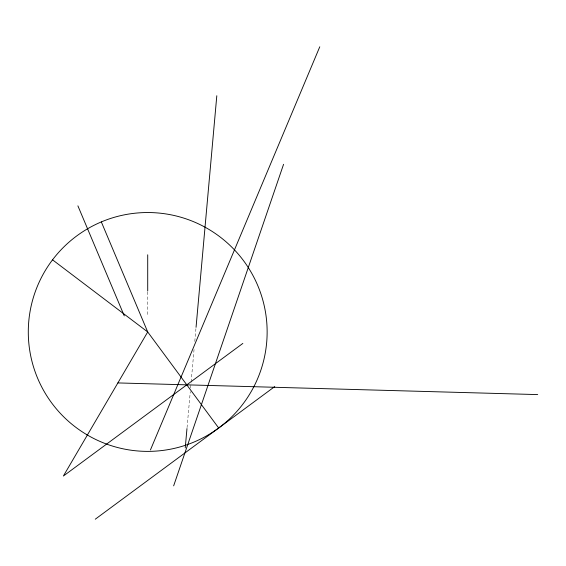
<?xml version="1.0" encoding="UTF-8"?>
<svg xmlns="http://www.w3.org/2000/svg" width="566" height="566" viewBox="0 0 566 566"><rect width="100%" height="100%" fill="white"/><g stroke="black" fill="none" stroke-linecap="round" stroke-linejoin="round"><path stroke-width="0.42" stroke-dasharray="2.83 2.12" d="M187.049 427.684L190.289 391.587M190.6 388.064L191.075 382.786M191.152 381.901L194.152 348.444M194.789 341.397L195.97 328.195M147.712 291.865L147.712 314.816"/><path stroke-width="0.85" d="M185.238 447.939L186.971 428.568M196.048 327.311L216.806 95.746M173.649 485.854L283.573 164.296M150.443 449.935L319.776 46.794M242.856 343.413L63.371 476.041L147.712 331.959L101.328 221.922M95.265 519.206L274.751 386.578M117.877 382.927L537.7 394.594M52.539 259.829L147.712 331.959L218.681 428.002M77.896 205.847L124.279 315.885M147.712 254.799L147.712 290.981M86.952 434.766A119.419 119.419 0 0 0 267.131 333.176A119.419 119.419 0 0 0 89.06 227.935A119.419 119.419 0 0 0 86.952 434.766"/></g></svg>
